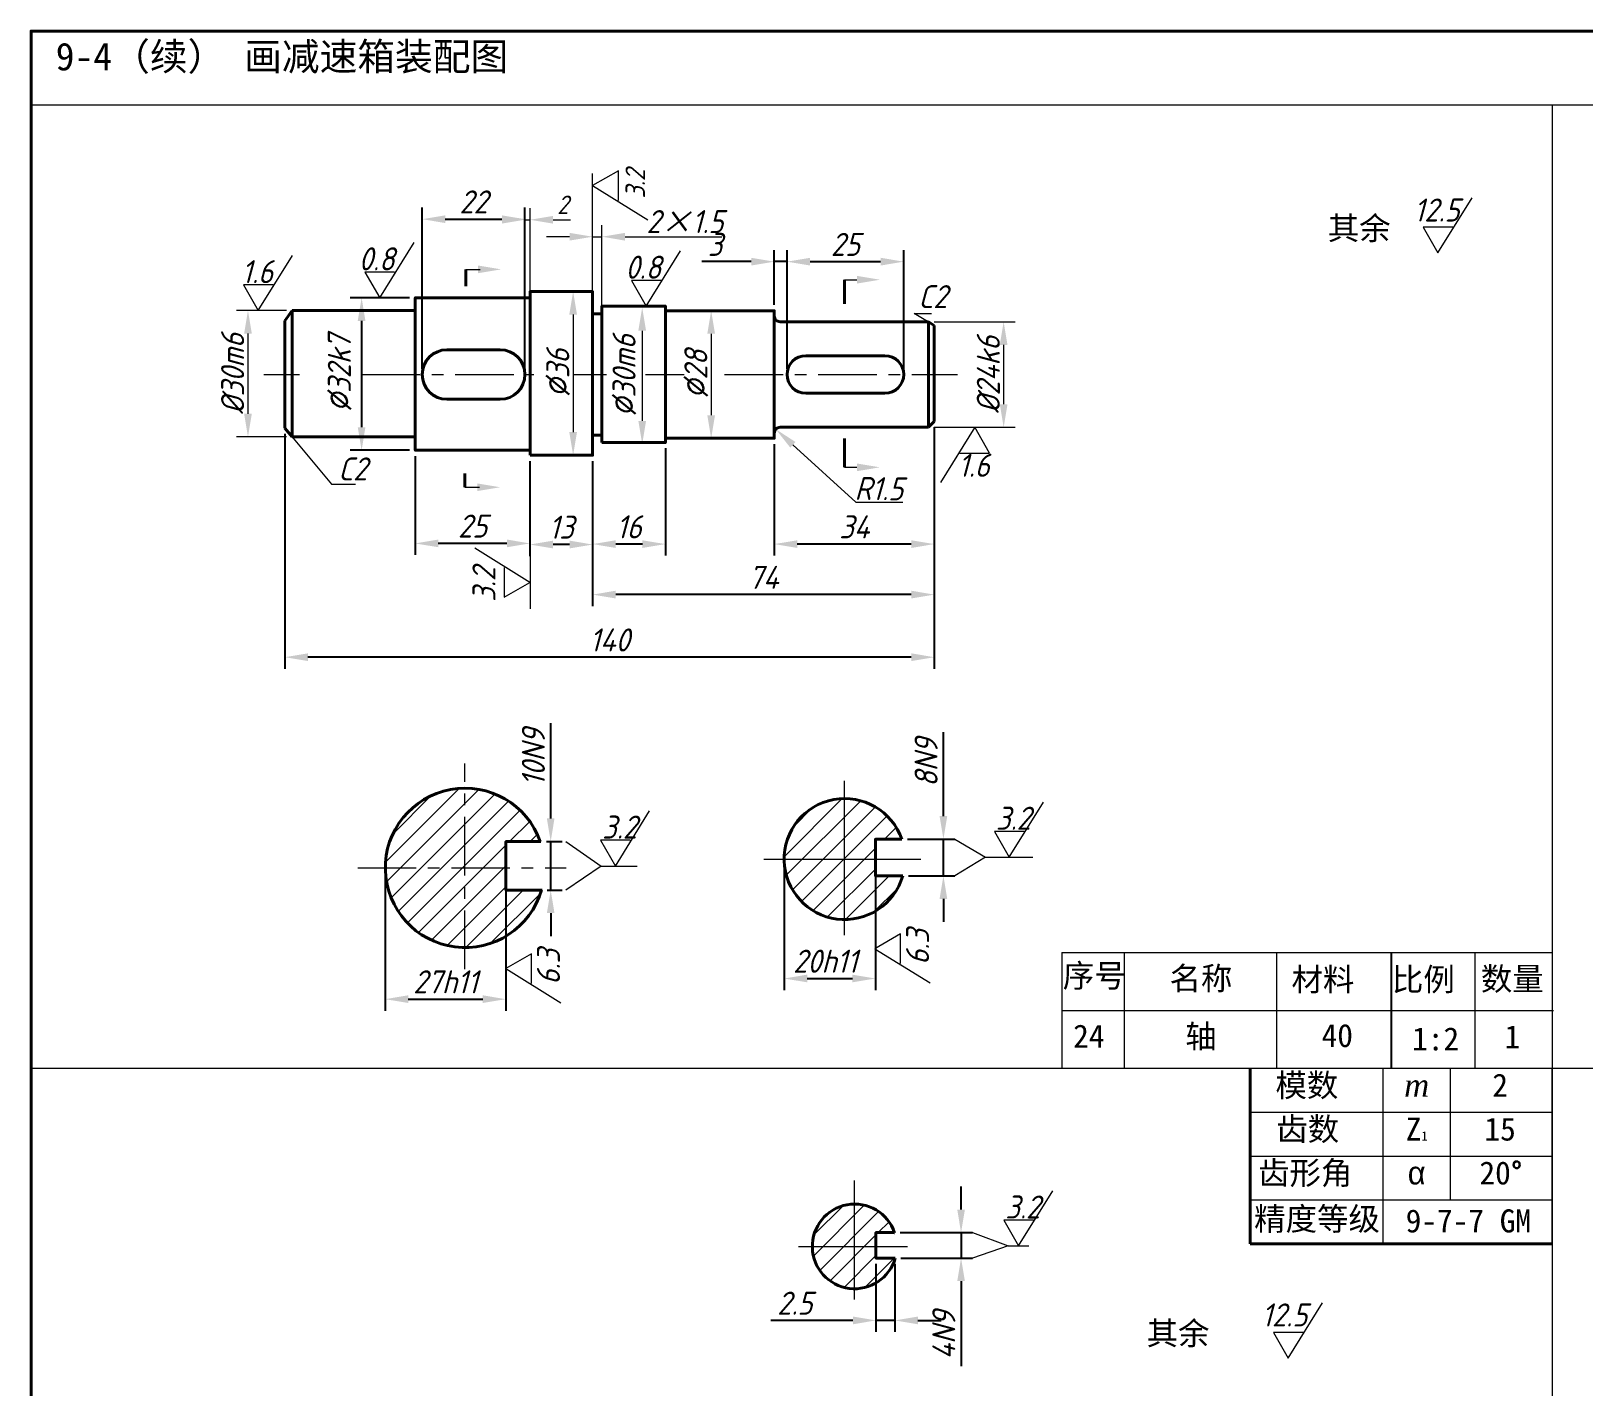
# Model space of a CAD drawing. Header units: millimetres. Extents: x -634 to 1374, y -314 to 507.
# Drawn here: x 1044 to 1212.4, y 360.2 to 507.2 of the extents above; entities that cross this region are included whole.
import ezdxf

# ---------------------------------------------------------------- set-up
doc = ezdxf.new("R2010")
doc.units = ezdxf.units.MM
doc.header["$LTSCALE"] = 0.2
doc.linetypes.add('CENTER', pattern=[50.8, 31.75, -6.35, 6.35, -6.35])
for name, color, linetype, lineweight in [('填', 7, 'Continuous', 9), ('标', 7, 'Continuous', 13), ('点', 7, 'CENTER', 15), ('粗', 7, 'Continuous', 40), ('粗实线', 7, 'Continuous', 40), ('细', 7, 'Continuous', 15), ('细线', 7, 'Continuous', 15)]:
    doc.layers.add(name, color=color, linetype=linetype, lineweight=lineweight)
doc.styles.get("Standard").update_dxf_attribs({"font": 'isocp.shx', "oblique": 15, "height": 2.5})
doc.styles.add('字', font='SIMFANG.TTF', dxfattribs={"height": 2.5})
doc.dimstyles.new('ISO-25', dxfattribs={"dimtxt": 2.5, "dimasz": 2.5, "dimexe": 1.25, "dimexo": 0.625, "dimtad": 1, "dimdsep": 46, "dimtxsty": 'Standard', "dimcen": 2.5, "dimadec": 0, "dimazin": 0, "dimtfac": 1, "dimtmove": 0, "dimatfit": 3, "dimfxl": 0, "dimarcsym": 0})

# ---------------------------------------------------------------- blocks, each defined once
blk = doc.blocks.new('*D18')
at = {"layer": 'Defpoints', "color": 0}
for p in [(1082.41, 416.49), (1095.5, 416.49), (1095.5, 402.24)]:
    blk.add_point(p, dxfattribs=at)
at = {"layer": '标', "color": 0, "lineweight": -2}
for p, q in [((1082.41, 415.86), (1082.41, 400.99)), ((1095.5, 415.86), (1095.5, 400.99)), ((1084.91, 402.24), (1093, 402.24))]:
    blk.add_line(p, q, dxfattribs=at)
at = {"layer": '标', "color": 0}
for points in [[(1084.91, 402.66), (1084.91, 401.83), (1082.41, 402.24)], [(1093, 402.66), (1093, 401.83), (1095.5, 402.24)]]:
    blk.add_solid(points, dxfattribs=at)
at = {"layer": '标', "color": 0, "insert": (1088.96, 404.12), "char_height": 2.5, "attachment_point": 5}
blk.add_mtext('27h11', dxfattribs=at)
blk = doc.blocks.new('*D19')
at = {"layer": 'Defpoints', "color": 0}
for p in [(1099.3, 419.34), (1099.34, 414.07), (1100.37, 414.07)]:
    blk.add_point(p, dxfattribs=at)
at = {"layer": '标', "color": 0, "lineweight": -2}
for p, q in [((1100.37, 421.84), (1100.37, 432.16)), ((1099.92, 419.34), (1101.62, 419.34)), ((1100.37, 414.07), (1100.37, 419.34)), ((1099.97, 414.07), (1101.62, 414.07)), ((1100.37, 411.57), (1100.37, 409.07))]:
    blk.add_line(p, q, dxfattribs=at)
at = {"layer": '标', "color": 0}
for points in [[(1099.95, 421.84), (1100.78, 421.84), (1100.37, 419.34)], [(1099.95, 411.57), (1100.78, 411.57), (1100.37, 414.07)]]:
    blk.add_solid(points, dxfattribs=at)
at = {"layer": '标', "color": 0, "insert": (1098.49, 428.46), "char_height": 2.5, "attachment_point": 5, "rotation": 90}
blk.add_mtext('10N9', dxfattribs=at)
blk = doc.blocks.new('*D20')
at = {"layer": 'Defpoints', "color": 0}
for p in [(1135.65, 374.16), (1137.71, 374.16), (1137.71, 367.4)]:
    blk.add_point(p, dxfattribs=at)
at = {"layer": '标', "color": 0, "lineweight": -2}
for p, q in [((1135.65, 373.54), (1135.65, 366.15)), ((1137.71, 373.54), (1137.71, 366.15)), ((1133.15, 367.4), (1124.24, 367.4)), ((1137.71, 367.4), (1135.65, 367.4)), ((1140.21, 367.4), (1142.71, 367.4))]:
    blk.add_line(p, q, dxfattribs=at)
at = {"layer": '标', "color": 0}
for points in [[(1133.15, 367.82), (1133.15, 366.98), (1135.65, 367.4)], [(1140.21, 367.82), (1140.21, 366.98), (1137.71, 367.4)]]:
    blk.add_solid(points, dxfattribs=at)
at = {"layer": '标', "color": 0, "insert": (1126.85, 369.27), "char_height": 2.5, "attachment_point": 5}
blk.add_mtext('2.5', dxfattribs=at)
blk = doc.blocks.new('*D21')
at = {"layer": 'Defpoints', "color": 0}
for p in [(1137.64, 376.92), (1137.71, 374.16), (1144.88, 374.16)]:
    blk.add_point(p, dxfattribs=at)
at = {"layer": '标', "color": 0, "lineweight": -2}
for p, q in [((1144.88, 379.42), (1144.88, 381.92)), ((1138.26, 376.92), (1146.13, 376.92)), ((1144.88, 376.92), (1144.88, 374.16)), ((1138.34, 374.16), (1146.13, 374.16)), ((1144.88, 371.66), (1144.88, 362.43))]:
    blk.add_line(p, q, dxfattribs=at)
at = {"layer": '标', "color": 0}
for points in [[(1144.47, 379.42), (1145.3, 379.42), (1144.88, 376.92)], [(1144.47, 371.66), (1145.3, 371.66), (1144.88, 374.16)]]:
    blk.add_solid(points, dxfattribs=at)
at = {"layer": '标', "color": 0, "insert": (1143.01, 365.8), "char_height": 2.5, "attachment_point": 5, "rotation": 90}
blk.add_mtext('4N9', dxfattribs=at)
blk = doc.blocks.new('*D22')
at = {"layer": 'Defpoints', "color": 0}
for p in [(1125.69, 417.44), (1135.59, 417.44), (1135.59, 404.48)]:
    blk.add_point(p, dxfattribs=at)
at = {"layer": '标', "color": 0, "lineweight": -2}
for p, q in [((1125.69, 416.81), (1125.69, 403.23)), ((1135.59, 416.81), (1135.59, 403.23)), ((1128.19, 404.48), (1133.09, 404.48))]:
    blk.add_line(p, q, dxfattribs=at)
at = {"layer": '标', "color": 0}
for points in [[(1128.19, 404.9), (1128.19, 404.07), (1125.69, 404.48)], [(1133.09, 404.9), (1133.09, 404.07), (1135.59, 404.48)]]:
    blk.add_solid(points, dxfattribs=at)
at = {"layer": '标', "color": 0, "insert": (1130.15, 406.36), "char_height": 2.5, "attachment_point": 5}
blk.add_mtext('20h11', dxfattribs=at)
blk = doc.blocks.new('*D23')
at = {"layer": 'Defpoints', "color": 0}
for p in [(1138.44, 419.59), (1138.55, 415.62), (1142.97, 415.62)]:
    blk.add_point(p, dxfattribs=at)
at = {"layer": '标', "color": 0, "lineweight": -2}
for p, q in [((1142.97, 422.09), (1142.97, 431.21)), ((1139.07, 419.59), (1144.22, 419.59)), ((1142.97, 415.62), (1142.97, 419.59)), ((1139.17, 415.62), (1144.22, 415.62)), ((1142.97, 413.12), (1142.97, 410.62))]:
    blk.add_line(p, q, dxfattribs=at)
at = {"layer": '标', "color": 0}
for points in [[(1142.55, 422.09), (1143.38, 422.09), (1142.97, 419.59)], [(1142.55, 413.12), (1143.38, 413.12), (1142.97, 415.62)]]:
    blk.add_solid(points, dxfattribs=at)
at = {"layer": '标', "color": 0, "insert": (1141.09, 427.9), "char_height": 2.5, "attachment_point": 5, "rotation": 90}
blk.add_mtext('8N9', dxfattribs=at)
blk = doc.blocks.new('*D24')
at = {"layer": 'Defpoints', "color": 0}
for p in [(1141.98, 464.9), (1071.54, 464.18), (1071.54, 439.33)]:
    blk.add_point(p, dxfattribs=at)
at = {"layer": '标', "color": 0, "lineweight": -2}
for p, q in [((1071.54, 463.55), (1071.54, 438.08)), ((1141.98, 464.28), (1141.98, 438.08)), ((1139.48, 439.33), (1074.04, 439.33))]:
    blk.add_line(p, q, dxfattribs=at)
at = {"layer": '标', "color": 0}
for points in [[(1074.04, 439.75), (1074.04, 438.91), (1071.54, 439.33)], [(1139.48, 439.75), (1139.48, 438.91), (1141.98, 439.33)]]:
    blk.add_solid(points, dxfattribs=at)
at = {"layer": '标', "color": 0, "insert": (1106.76, 441.2), "char_height": 2.5, "attachment_point": 5}
blk.add_mtext('140', dxfattribs=at)
blk = doc.blocks.new('*D25')
at = {"layer": 'Defpoints', "color": 0}
for p in [(1141.98, 464.5), (1104.92, 461.24), (1104.92, 446.12)]:
    blk.add_point(p, dxfattribs=at)
at = {"layer": '标', "color": 0, "lineweight": -2}
for p, q in [((1141.98, 463.88), (1141.98, 444.87)), ((1104.92, 460.61), (1104.92, 444.87)), ((1139.48, 446.12), (1107.42, 446.12))]:
    blk.add_line(p, q, dxfattribs=at)
at = {"layer": '标', "color": 0}
for points in [[(1107.42, 446.54), (1107.42, 445.7), (1104.92, 446.12)], [(1139.48, 446.54), (1139.48, 445.7), (1141.98, 446.12)]]:
    blk.add_solid(points, dxfattribs=at)
at = {"layer": '标', "color": 0, "insert": (1123.45, 447.99), "char_height": 2.5, "attachment_point": 5}
blk.add_mtext('74', dxfattribs=at)
blk = doc.blocks.new('*D26')
at = {"layer": 'Defpoints', "color": 0}
for p in [(1141.98, 464.9), (1124.62, 463.07), (1124.62, 451.6)]:
    blk.add_point(p, dxfattribs=at)
at = {"layer": '细', "color": 0, "lineweight": -2}
for p, q in [((1141.98, 464.28), (1141.98, 450.35)), ((1124.62, 462.45), (1124.62, 450.35)), ((1139.48, 451.6), (1127.12, 451.6))]:
    blk.add_line(p, q, dxfattribs=at)
at = {"layer": '细', "color": 0}
for points in [[(1127.12, 452.01), (1127.12, 451.18), (1124.62, 451.6)], [(1139.48, 452.01), (1139.48, 451.18), (1141.98, 451.6)]]:
    blk.add_solid(points, dxfattribs=at)
at = {"layer": '细', "color": 0, "insert": (1133.3, 453.47), "char_height": 2.5, "attachment_point": 5}
blk.add_mtext('34', dxfattribs=at)
blk = doc.blocks.new('*D27')
at = {"layer": 'Defpoints', "color": 0}
for p in [(1112.81, 462.62), (1104.92, 461.24), (1104.92, 451.6)]:
    blk.add_point(p, dxfattribs=at)
at = {"layer": '标', "color": 0, "lineweight": -2}
for p, q in [((1112.81, 461.99), (1112.81, 450.35)), ((1104.92, 460.61), (1104.92, 450.35)), ((1110.31, 451.6), (1107.42, 451.6))]:
    blk.add_line(p, q, dxfattribs=at)
at = {"layer": '标', "color": 0}
for points in [[(1107.42, 452.01), (1107.42, 451.18), (1104.92, 451.6)], [(1110.31, 452.01), (1110.31, 451.18), (1112.81, 451.6)]]:
    blk.add_solid(points, dxfattribs=at)
at = {"layer": '标', "color": 0, "insert": (1108.86, 453.47), "char_height": 2.5, "attachment_point": 5}
blk.add_mtext('16', dxfattribs=at)
blk = doc.blocks.new('*D28')
at = {"layer": 'Defpoints', "color": 0}
for p in [(1098.12, 461.24), (1104.92, 460.84), (1098.12, 451.55)]:
    blk.add_point(p, dxfattribs=at)
at = {"layer": '标', "color": 0, "lineweight": -2}
for p, q in [((1098.12, 460.61), (1098.12, 450.3)), ((1104.92, 460.21), (1104.92, 450.3)), ((1102.42, 451.55), (1100.62, 451.55))]:
    blk.add_line(p, q, dxfattribs=at)
at = {"layer": '标', "color": 0}
for points in [[(1100.62, 451.97), (1100.62, 451.13), (1098.12, 451.55)], [(1102.42, 451.97), (1102.42, 451.13), (1104.92, 451.55)]]:
    blk.add_solid(points, dxfattribs=at)
at = {"layer": '标', "color": 0, "insert": (1101.52, 453.43), "char_height": 2.5, "attachment_point": 5}
blk.add_mtext('13', dxfattribs=at)
blk = doc.blocks.new('*D29')
at = {"layer": 'Defpoints', "color": 0}
for p in [(1085.67, 461.77), (1098.12, 460.84), (1085.67, 451.67)]:
    blk.add_point(p, dxfattribs=at)
at = {"layer": '标', "color": 0, "lineweight": -2}
for p, q in [((1085.67, 461.15), (1085.67, 450.42)), ((1098.12, 460.21), (1098.12, 450.42)), ((1095.62, 451.67), (1088.17, 451.67))]:
    blk.add_line(p, q, dxfattribs=at)
at = {"layer": '标', "color": 0}
for points in [[(1088.17, 452.09), (1088.17, 451.26), (1085.67, 451.67)], [(1095.62, 452.09), (1095.62, 451.26), (1098.12, 451.67)]]:
    blk.add_solid(points, dxfattribs=at)
at = {"layer": '标', "color": 0, "insert": (1091.9, 453.55), "char_height": 2.5, "attachment_point": 5}
blk.add_mtext('25', dxfattribs=at)
blk = doc.blocks.new('*D30')
at = {"layer": 'Defpoints', "color": 0}
for p in [(1097.57, 486.84), (1086.43, 469.99), (1097.57, 469.99)]:
    blk.add_point(p, dxfattribs=at)
at = {"layer": '标', "color": 0, "lineweight": -2}
for p, q in [((1086.43, 470.61), (1086.43, 488.09)), ((1088.93, 486.84), (1095.07, 486.84)), ((1097.57, 470.61), (1097.57, 488.09))]:
    blk.add_line(p, q, dxfattribs=at)
at = {"layer": '标', "color": 0}
for points in [[(1088.93, 487.25), (1088.93, 486.42), (1086.43, 486.84)], [(1095.07, 487.25), (1095.07, 486.42), (1097.57, 486.84)]]:
    blk.add_solid(points, dxfattribs=at)
at = {"layer": '标', "color": 0, "insert": (1092, 488.71), "char_height": 2.5, "attachment_point": 5}
blk.add_mtext('22', dxfattribs=at)
blk = doc.blocks.new('*D31')
at = {"layer": 'Defpoints', "color": 0}
for p in [(1126.01, 482.23), (1124.62, 476.91), (1126.01, 475.71)]:
    blk.add_point(p, dxfattribs=at)
at = {"layer": '标', "color": 0, "lineweight": -2}
for p, q in [((1124.62, 477.53), (1124.62, 483.48)), ((1126.01, 476.34), (1126.01, 483.48)), ((1122.12, 482.23), (1116.76, 482.23)), ((1126.01, 482.23), (1124.62, 482.23)), ((1128.51, 482.23), (1131.01, 482.23))]:
    blk.add_line(p, q, dxfattribs=at)
at = {"layer": '标', "color": 0}
for points in [[(1122.12, 482.65), (1122.12, 481.81), (1124.62, 482.23)], [(1128.51, 482.65), (1128.51, 481.81), (1126.01, 482.23)]]:
    blk.add_solid(points, dxfattribs=at)
at = {"layer": '标', "color": 0, "insert": (1118.19, 484.1), "char_height": 2.5, "attachment_point": 5}
blk.add_mtext('3', dxfattribs=at)
blk = doc.blocks.new('*D32')
at = {"layer": 'Defpoints', "color": 0}
for p in [(1138.66, 482.23), (1126.01, 469.99), (1138.66, 469.99)]:
    blk.add_point(p, dxfattribs=at)
at = {"layer": '标', "color": 0, "lineweight": -2}
for p, q in [((1126.01, 470.61), (1126.01, 483.48)), ((1138.66, 470.61), (1138.66, 483.48)), ((1128.51, 482.23), (1136.16, 482.23))]:
    blk.add_line(p, q, dxfattribs=at)
at = {"layer": '标', "color": 0}
for points in [[(1128.51, 482.65), (1128.51, 481.81), (1126.01, 482.23)], [(1136.16, 482.65), (1136.16, 481.81), (1138.66, 482.23)]]:
    blk.add_solid(points, dxfattribs=at)
at = {"layer": '标', "color": 0, "insert": (1132.33, 484.1), "char_height": 2.5, "attachment_point": 5}
blk.add_mtext('25', dxfattribs=at)
blk = doc.blocks.new('CUZAO')
for p, q in [((-20.17, -4.19), (-15.78, 2.87)), ((-18.27, -0.9), (-22.07, -0.9)), ((-22.07, -0.9), (-20.17, -4.19))]:
    blk.add_line(p, q)
blk = doc.blocks.new('*D36')
at = {"layer": 'Defpoints', "color": 0}
for p in [(1085.67, 478.31), (1079.86, 461.77), (1085.67, 461.77)]:
    blk.add_point(p, dxfattribs=at)
at = {"layer": '标', "color": 0, "lineweight": -2}
for p, q in [((1085.05, 478.31), (1078.61, 478.31)), ((1079.86, 475.81), (1079.86, 464.27)), ((1085.05, 461.77), (1078.61, 461.77))]:
    blk.add_line(p, q, dxfattribs=at)
at = {"layer": '标', "color": 0}
for points in [[(1079.44, 475.81), (1080.27, 475.81), (1079.86, 478.31)], [(1079.44, 464.27), (1080.27, 464.27), (1079.86, 461.77)]]:
    blk.add_solid(points, dxfattribs=at)

msp = doc.modelspace()

# ---------------------------------------------------------------- hatches: boundary and pattern name
at = {"layer": '填'}
h = msp.add_hatch(dxfattribs=at)
h.set_pattern_fill('ANSI31', color=256, scale=0.5, style=0)
h.set_pattern_definition([(45, (0, -7.5416), (-1.122532, 1.122532), [])])
h.paths.add_polyline_path([(1082.429, 416.486), (1091.071, 416.486), (1091.071, 425.128, 0.4142136)])
h.paths.add_polyline_path([(1095.503, 419.341), (1099.227, 419.341, 0.3186897), (1091.071, 425.128), (1091.071, 416.486), (1095.503, 416.486)])
h.paths.add_polyline_path([(1091.071, 416.486), (1082.429, 416.486, 0.4142136), (1091.071, 407.844)])
h.paths.add_polyline_path([(1091.071, 407.844, 0.3335559), (1099.369, 414.073), (1095.503, 414.073), (1095.503, 416.486), (1091.071, 416.486)])
h.paths.add_polyline_path([(1132.248, 417.437), (1135.585, 417.437), (1135.585, 419.587), (1138.451, 419.587, 0.3195391), (1132.248, 424.002)])
h.paths.add_polyline_path([(1132.248, 424.002, 0.4142136), (1125.683, 417.437), (1132.248, 417.437)])
h.paths.add_polyline_path([(1132.248, 417.437), (1125.683, 417.437, 0.4142136), (1132.248, 410.873)])
h.paths.add_polyline_path([(1132.248, 410.873, 0.3342678), (1138.556, 415.62), (1135.585, 415.62), (1135.585, 417.437), (1132.248, 417.437)])
h = msp.add_hatch(dxfattribs=at)
h.set_pattern_fill('ANSI31', color=256, scale=0.5, style=0)
h.set_pattern_definition([(45, (0.2747, 6.8618), (-1.122532, 1.122532), [])])
h.paths.add_polyline_path([(1135.654, 376.917), (1137.676, 376.917, 0.3201727), (1133.337, 380.013), (1133.337, 375.424), (1135.654, 375.424)])
h.paths.add_polyline_path([(1133.337, 370.835), (1133.337, 375.424), (1128.748, 375.424, 0.4142136)])
h.paths.add_polyline_path([(1133.337, 380.013, 0.4142136), (1128.748, 375.424), (1133.337, 375.424)])
h.paths.add_polyline_path([(1135.654, 374.162), (1135.654, 375.424), (1133.337, 375.424), (1133.337, 370.835, 0.3347989), (1137.749, 374.162)])

# ---------------------------------------------------------------- linework, layer by layer
msp.add_line((1191.562, 394.741), (1191.562, 407.296))
for p, q in [((1132.248, 480.271), (1133.58, 480.271)), ((1132.248, 459.925), (1133.58, 459.925))]:
    msp.add_line(p, q, dxfattribs=at)
for points in [[(1092.485, 481.811), (1092.485, 480.977), (1094.985, 481.394)], [(1133.58, 480.688), (1133.58, 479.855), (1136.08, 480.271)], [(1133.58, 460.341), (1133.58, 459.508), (1136.08, 459.925)], [(1092.403, 458.18), (1092.403, 457.347), (1094.903, 457.763)]]:
    msp.add_solid(points, dxfattribs=at)
at = {"layer": '标'}
for p, q in [((1104.916, 486.183), (1104.916, 491.777)), ((1097.571, 470.614), (1097.571, 488.024)), ((1098.125, 470.614), (1098.125, 488.024)), ((1095.071, 486.774), (1092.571, 486.774)), ((1097.571, 486.774), (1098.125, 486.774)), ((1100.625, 486.774), (1102.516, 486.774)), ((1104.916, 470.614), (1104.916, 486.183)), ((1105.929, 470.614), (1105.929, 486.183)), ((1102.416, 484.933), (1099.916, 484.933)), ((1104.916, 484.933), (1105.929, 484.933)), ((1108.429, 484.933), (1118.934, 484.933)), ((1098.75, 478.99), (1102.609, 478.99)), ((1071.696, 476.924), (1066.283, 476.924)), ((1106.554, 477.405), (1110.742, 477.405)), ((1113.437, 476.907), (1119.026, 476.907)), ((1102.802, 476.49), (1102.802, 463.738)), ((1141.981, 475.323), (1139.798, 476.624)), ((1139.798, 476.624), (1141.692, 476.624)), ((1141.966, 475.705), (1150.751, 475.705)), ((1067.533, 474.424), (1067.533, 465.738)), ((1110.294, 474.745), (1110.294, 464.956)), ((1117.776, 474.407), (1117.776, 465.57)), ((1149.501, 473.205), (1149.501, 466.765)), ((1071.696, 463.238), (1066.283, 463.238)), ((1071.545, 464.179), (1076.575, 458.082)), ((1141.966, 464.265), (1150.751, 464.265)), ((1106.554, 462.616), (1110.742, 462.616)), ((1113.437, 463.07), (1119.026, 463.07)), ((1133.452, 456.157), (1126.631, 462.372)), ((1098.75, 461.238), (1102.609, 461.238)), ((1076.575, 458.082), (1079.201, 458.082)), ((1098.125, 450.302), (1098.125, 444.592)), ((1144.217, 419.587), (1147.545, 417.643)), ((1102.013, 419.341), (1105.843, 416.68)), ((1105.843, 416.68), (1102.013, 414.073)), ((1105.843, 416.68), (1109.753, 416.68)), ((1147.545, 417.643), (1144.217, 415.62)), ((1147.545, 417.643), (1152.658, 417.643)), ((1146.134, 376.917), (1149.991, 375.475)), ((1149.991, 375.475), (1146.134, 374.162)), ((1149.991, 375.475), (1152.241, 375.475))]:
    msp.add_line(p, q, dxfattribs=at)
for points in [[(1095.071, 487.191), (1095.071, 486.358), (1097.571, 486.774)], [(1100.625, 487.191), (1100.625, 486.358), (1098.125, 486.774)], [(1102.416, 485.35), (1102.416, 484.516), (1104.916, 484.933)], [(1108.429, 485.35), (1108.429, 484.516), (1105.929, 484.933)], [(1102.386, 476.49), (1103.219, 476.49), (1102.802, 478.99)], [(1067.116, 474.424), (1067.95, 474.424), (1067.533, 476.924)], [(1109.877, 474.745), (1110.711, 474.745), (1110.294, 477.245)], [(1117.359, 474.407), (1118.193, 474.407), (1117.776, 476.907)], [(1149.084, 473.205), (1149.918, 473.205), (1149.501, 475.705)], [(1149.084, 466.765), (1149.918, 466.765), (1149.501, 464.265)], [(1067.116, 465.738), (1067.95, 465.738), (1067.533, 463.238)], [(1109.877, 464.956), (1110.711, 464.956), (1110.294, 462.456)], [(1117.359, 465.57), (1118.193, 465.57), (1117.776, 463.07)], [(1102.386, 463.738), (1103.219, 463.738), (1102.802, 461.238)], [(1126.912, 462.68), (1126.351, 462.064), (1124.783, 464.056)]]:
    msp.add_solid(points, dxfattribs=at)
at = {"layer": '点'}
for p, q in [((1069.251, 469.989), (1073.137, 469.989)), ((1079.855, 469.989), (1098.532, 469.989)), ((1102.905, 469.989), (1106.437, 469.989)), ((1110.641, 469.989), (1114.846, 469.989)), ((1119.218, 469.989), (1144.509, 469.989)), ((1091.071, 405.51), (1091.071, 427.798)), ((1079.432, 416.486), (1102.038, 416.486))]:
    msp.add_line(p, q, dxfattribs=at)
at = {"layer": '粗'}
for p, q in [((1091.153, 481.394), (1091.153, 479.587)), ((1132.248, 480.271), (1132.248, 477.663)), ((1071.545, 475.799), (1072.321, 476.924)), ((1072.321, 463.238), (1072.321, 476.924)), ((1072.321, 476.924), (1085.67, 476.924)), ((1124.616, 463.07), (1124.616, 476.907)), ((1071.545, 464.179), (1071.545, 475.799)), ((1105.929, 476.566), (1104.916, 476.566)), ((1141.341, 464.265), (1141.341, 475.713)), ((1141.341, 475.705), (1141.981, 475.323)), ((1141.981, 475.323), (1141.981, 464.905)), ((1089.119, 472.678), (1094.882, 472.678)), ((1128.039, 472.02), (1136.63, 472.02)), ((1089.119, 467.3), (1094.882, 467.3)), ((1128.039, 467.957), (1136.63, 467.957)), ((1141.341, 464.265), (1141.981, 464.905)), ((1072.321, 463.238), (1071.545, 464.179)), ((1085.67, 463.238), (1072.321, 463.238)), ((1105.929, 463.412), (1104.916, 463.412)), ((1132.248, 463.055), (1132.248, 459.925)), ((1091.071, 459.242), (1091.071, 457.763)), ((1137.619, 376.916), (1137.677, 376.916))]:
    msp.add_line(p, q, dxfattribs=at)
for points in [[(1044.003, 282.241), (1374.003, 282.241), (1374.003, 507.241), (1044.003, 507.241)], [(1098.125, 461.238), (1098.125, 478.99), (1104.916, 478.99), (1104.916, 461.238)], [(1105.929, 462.616), (1105.929, 477.405), (1112.812, 477.405), (1112.812, 462.616)]]:
    msp.add_lwpolyline(points, close=True, dxfattribs=at)
for points in [[(1098.125, 461.772), (1085.67, 461.772), (1085.67, 478.309), (1098.125, 478.309)], [(1138.549, 415.62), (1135.585, 415.62), (1135.585, 419.587), (1138.443, 419.587)], [(1099.439, 414.073), (1095.503, 414.073), (1095.503, 419.341), (1099.299, 419.341)], [(1137.749, 374.162), (1135.654, 374.162), (1135.654, 376.917), (1137.639, 376.917)]]:
    msp.add_lwpolyline(points, dxfattribs=at)
for points in [[(1141.341, 475.713), (1125.256, 475.713, -0.4142136), (1124.616, 476.353), (1124.616, 476.907), (1112.812, 476.907)], [(1141.341, 464.265), (1125.256, 464.265, 0.4142136), (1124.616, 463.625), (1124.616, 463.07), (1112.812, 463.07)]]:
    msp.add_lwpolyline(points, format="xyb", dxfattribs=at)
for centre, radius, start, end in [((1089.119, 469.989), 2.689, 90, 270), ((1094.882, 469.989), 2.689, 270, 90), ((1128.039, 469.989), 2.031, 90, 270), ((1136.63, 469.989), 2.031, 270, 90), ((1091.071, 416.486), 8.642, 19.29383, 343.7857), ((1132.248, 417.437), 6.565, 19.12143, 343.93249), ((1133.337, 375.424), 4.589, 18.97062, 344.07293)]:
    msp.add_arc(centre, radius, start, end, dxfattribs=at)
at = {"layer": '粗实线'}
for p, q in [((1176.252, 394.741), (1176.252, 385.221)), ((1176.252, 385.221), (1176.252, 375.701)), ((1176.252, 375.701), (1209.003, 375.701))]:
    msp.add_line(p, q, dxfattribs=at)
at = {"layer": '细'}
for p, q in [((1044.003, 499.241), (1374.003, 499.241)), ((1209.003, 499.241), (1209.003, 290.241)), ((1091.153, 481.394), (1092.715, 481.394)), ((1091.071, 457.763), (1092.633, 457.763)), ((1132.248, 409.173), (1132.248, 425.931)), ((1123.485, 417.437), (1140.506, 417.437)), ((1155.819, 407.296), (1155.819, 394.741)), ((1162.615, 394.741), (1162.615, 407.297)), ((1179.088, 407.301), (1179.088, 394.741)), ((1200.596, 407.305), (1200.596, 394.741)), ((1155.819, 401.024), (1209.144, 401.024)), ((1162.615, 394.741), (1162.615, 401.024)), ((1179.088, 401.024), (1179.088, 394.741)), ((1191.562, 394.741), (1191.562, 401.024)), ((1200.596, 401.024), (1200.596, 394.741)), ((1209.003, 401.024), (1209.003, 394.741)), ((1044.003, 394.741), (1374.003, 394.741)), ((1176.252, 394.741), (1209.003, 394.741)), ((1190.651, 385.221), (1190.651, 394.741)), ((1197.947, 394.741), (1197.947, 385.221)), ((1209.003, 385.221), (1209.003, 394.741)), ((1176.252, 389.981), (1209.003, 389.981)), ((1190.651, 380.461), (1190.651, 389.981)), ((1197.947, 389.981), (1197.947, 380.461)), ((1209.003, 380.461), (1209.003, 389.981)), ((1176.252, 385.221), (1209.003, 385.221)), ((1190.651, 375.701), (1190.651, 385.221)), ((1197.947, 385.221), (1197.947, 380.461)), ((1209.003, 375.701), (1209.003, 385.221)), ((1133.337, 369.685), (1133.337, 382.569)), ((1176.252, 380.461), (1209.003, 380.461)), ((1127.251, 375.424), (1139.071, 375.424))]:
    msp.add_line(p, q, dxfattribs=at)
at = {"layer": '细线'}
msp.add_line((1133.452, 456.157), (1138.555, 456.157), dxfattribs=at)
at = {"layer": '细线', "linetype": 'Continuous'}
msp.add_line((1155.819, 407.296), (1209.003, 407.296), dxfattribs=at)

# ---------------------------------------------------------------- block references
at = {"layer": '细', "xscale": 0.84699999999998, "yscale": 0.84699999999998, "zscale": 0.8470000000000001}
for p, rotation in [((1108.468, 473.395), 270), ((1129.274, 460.713), 180), ((1094.573, 464.531), 90), ((1139.087, 390.631), 270), ((1099.054, 388.477), 270)]:
    msp.add_blockref('CUZAO', p, dxfattribs=dict(at, rotation=rotation))
for p in [(1213.699, 486.723), (1098.909, 481.86), (1085.722, 480.475), (1127.826, 480.957), (1167.186, 421.195), (1124.468, 420.232), (1168.2, 379.027), (1197.459, 366.862)]:
    msp.add_blockref('CUZAO', p, dxfattribs=at)

# ---------------------------------------------------------------- texts
at = {"insert": (1046.677, 505.98), "char_height": 3, "width": 330, "attachment_point": 1, "style": '字'}
msp.add_mtext('{\\fSimHei|b0|i0|c134|p2;9-4（续） 画减速箱装配图}', dxfattribs=at)
at = {"layer": '标', "attachment_point": 5}
for s, insert, char_height in [('2', (1101.686, 488.399), 2), ('2{\\fSimSun|b0|i0|c134|p2;×}1.5', (1114.932, 486.578), 2.5)]:
    msp.add_mtext(s, dxfattribs=dict(at, insert=insert, char_height=char_height))
at = {"layer": '标', "char_height": 2.5, "attachment_point": 5, "rotation": 90}
for s, insert in [('%%c30m6', (1065.869, 470.081)), ('{\\Ftxt.shx;%%c}32k7', (1077.442, 470.081)), ('{\\Ftxt.shx;%%c}30m6', (1108.325, 469.85)), ('%%c24k6', (1147.837, 469.985)), ('{\\Ftxt.shx;%%c}36', (1101.138, 470.114)), ('{\\Ftxt.shx;%%c}28', (1116.112, 469.989)), ('3.2', (1093.131, 447.223))]:
    msp.add_mtext(s, dxfattribs=dict(at, insert=insert))
at = {"layer": '细', "attachment_point": 5, "rotation": 90}
for s, insert, char_height in [('3.2', (1109.543, 490.664), 2.1175), ('6.3', (1140.161, 407.899), 2.5), ('6.3', (1100.129, 405.746), 2.5)]:
    msp.add_mtext(s, dxfattribs=dict(at, insert=insert, char_height=char_height))
at = {"layer": '细', "char_height": 2.5, "attachment_point": 3}
for s, insert in [('12.5', (1198.953, 489.083)), ('0.8', (1083.435, 483.783)), ('1.6', (1070.248, 482.398)), ('0.8', (1112.352, 482.879)), ('C2', (1143.387, 479.687)), ('C2', (1080.462, 461.003)), ('1.6', (1147.986, 461.4)), ('3.2', (1152.44, 423.117)), ('3.2', (1109.722, 422.154)), ('3.2', (1153.454, 380.95)), ('12.5', (1182.438, 369.243))]:
    msp.add_mtext(s, dxfattribs=dict(at, insert=insert))
at = {"layer": '细', "char_height": 2.5, "style": '字'}
for s, insert, width, attachment_point in [('其余', (1184.66, 487.109), 12.4264, 1), ('序号', (1159.33, 406.041), 7.14, 2), ('{\\fFangSong_GB2312|b0|i0|c134|p49;名称}', (1170.904, 405.743), 7.14, 2), ('{\\fFangSong_GB2312|b0|i0|c134|p49;材料}', (1184.133, 405.633), 7.14, 2), ('{\\fFangSong_GB2312|b0|i0|c134|p49;比例}', (1195.031, 405.633), 7.14, 2), ('{\\fFangSong_GB2312|b0|i0|c134|p49;数量}', (1204.678, 405.702), 7.14, 2), ('{\\f仿宋_GB2312|b0|i0|c134|p49;24}', (1158.741, 399.49), 7.14, 2), ('{\\f仿宋_GB2312|b0|i0|c134|p49;轴}', (1170.904, 399.46), 7.14, 2), ('{\\f仿宋_GB2312|b0|i0|c134|p49;40}', (1185.689, 399.551), 7.14, 2), ('{\\fFangSong_GB2312|b0|i0|c134|p49;1}', (1204.678, 399.418), 7.14, 2), ('{\\f仿宋_GB2312|b0|i0|c134|p49;1\\f宋体|b0|i0|c0|p2;:\\f仿宋_GB2312|b0|i0|c134|p49;2}', (1196.357, 399.192), 7.14, 2), ('{\\f仿宋_GB2312|b0|i0|c134|p49;模数}', (1182.393, 394.165), 7.14, 2), ('{\\fTimes New Roman|b0|i1|c0|p18;m}', (1194.305, 394.165), 7.14, 2), ('2', (1203.355, 394.165), 7.14, 2), ('{\\f仿宋_GB2312|b0|i0|c134|p49;齿数}', (1182.485, 389.405), 7.14, 2), ('Z{\\H0.4x;1}', (1194.305, 389.405), 7.14, 2), ('15', (1203.355, 389.405), 7.14, 2), ('{\\f仿宋_GB2312|b0|i0|c134|p49;齿形角}', (1182.21, 384.645), 10.97688, 2), ('{\\f幼圆|b0|i0|c134|p49;α}', (1194.305, 384.645), 7.14, 2), ('20{\\Ftxt.shx;%%d}', (1203.453, 384.645), 7.14, 2), ('{\\f仿宋_GB2312|b0|i0|c134|p49;精度等级}', (1183.494, 379.667), 16.29379, 2), ('9-7-7{\\f仿宋_GB2312|b0|i0|c0|p49; }GM', (1199.913, 379.445), 15.78704, 2), ('{\\f仿宋_GB2312|b0|i0|c134|p49;其余}', (1168.421, 367.248), 7.14, 2)]:
    msp.add_mtext(s, dxfattribs=dict(at, insert=insert, width=width, attachment_point=attachment_point))
at = {"layer": '细线', "oblique": 15}
msp.add_text('R1.5', height=2.5, rotation=359.20067, dxfattribs=at).set_placement((1133.32, 456.401))

# ---------------------------------------------------------------- dimensions: what is measured, and where the dimension line sits
at = {"layer": '标'}
for base, p1, p2, text, picture, middle in [((1097.571, 486.837), (1086.43, 469.989), (1097.571, 469.989), '22', '*D30', (1092.001, 488.712)), ((1138.662, 482.23), (1126.007, 469.989), (1138.662, 469.989), '25', '*D32', (1132.335, 484.105)), ((1071.545, 439.33), (1141.981, 464.905), (1071.545, 464.179), '140', '*D24', (1106.763, 441.205)), ((1104.916, 446.119), (1141.981, 464.505), (1104.916, 461.238), '74', '*D25', (1123.449, 447.994)), ((1085.67, 451.674), (1098.125, 460.838), (1085.67, 461.772), '25', '*D29', (1091.897, 453.549)), ((1104.916, 451.598), (1112.812, 462.616), (1104.916, 461.238), '16', '*D27', (1108.864, 453.473)), ((1098.125, 451.552), (1104.916, 460.838), (1098.125, 461.238), '13', '*D28', (1101.521, 453.427)), ((1095.503, 402.243), (1082.412, 416.486), (1095.503, 416.486), '27h11', '*D18', (1088.957, 404.118))]:
    dim = msp.add_linear_dim(base=base, p1=p1, p2=p2, text=text, dimstyle='ISO-25', dxfattribs=at)
    dim.commit()
    dim.dimension.update_dxf_attribs({"geometry": picture, "text_midpoint": middle})
for base, p1, p2, text, picture, middle in [((1126.007, 482.23), (1124.616, 476.907), (1126.007, 475.713), '3', '*D31', (1118.19, 482.23)), ((1135.585, 404.483), (1125.69, 417.437), (1135.585, 417.437), '20h11', '*D22', (1130.151, 404.483)), ((1137.713, 367.399), (1135.654, 374.162), (1137.713, 374.162), '2.5', '*D20', (1126.852, 367.399))]:
    dim = msp.add_linear_dim(base=base, p1=p1, p2=p2, text=text, dimstyle='ISO-25', dxfattribs=at)
    dim.commit()
    dim.dimension.update_dxf_attribs({"geometry": picture, "text_midpoint": middle, "dimtype": 160})
dim = msp.add_linear_dim(base=(1079.855, 461.772), p1=(1085.67, 478.309), p2=(1085.67, 461.772), angle=90, text='  ', dimstyle='ISO-25', dxfattribs=at)
dim.commit()
dim.dimension.update_dxf_attribs({"geometry": '*D36', "text_midpoint": (1077.98, 470.04)})
for base, p1, p2, text, picture, middle in [((1100.368, 414.073), (1099.299, 419.341), (1099.342, 414.073), '10N9', '*D19', (1100.368, 428.461)), ((1142.967, 415.62), (1138.443, 419.587), (1138.549, 415.62), '8N9', '*D23', (1142.967, 427.904)), ((1144.884, 374.162), (1137.639, 376.917), (1137.713, 374.162), '4N9', '*D21', (1144.884, 365.798))]:
    dim = msp.add_linear_dim(base=base, p1=p1, p2=p2, angle=90, text=text, dimstyle='ISO-25', dxfattribs=at)
    dim.commit()
    dim.dimension.update_dxf_attribs({"geometry": picture, "text_midpoint": middle, "dimtype": 160})
at = {"layer": '细'}
dim = msp.add_linear_dim(base=(1124.616, 451.598), p1=(1141.981, 464.905), p2=(1124.616, 463.07), text='34', dimstyle='ISO-25', dxfattribs=at)
dim.commit()
dim.dimension.update_dxf_attribs({"geometry": '*D26', "text_midpoint": (1133.299, 453.473)})

doc.saveas('drawing.dxf')
